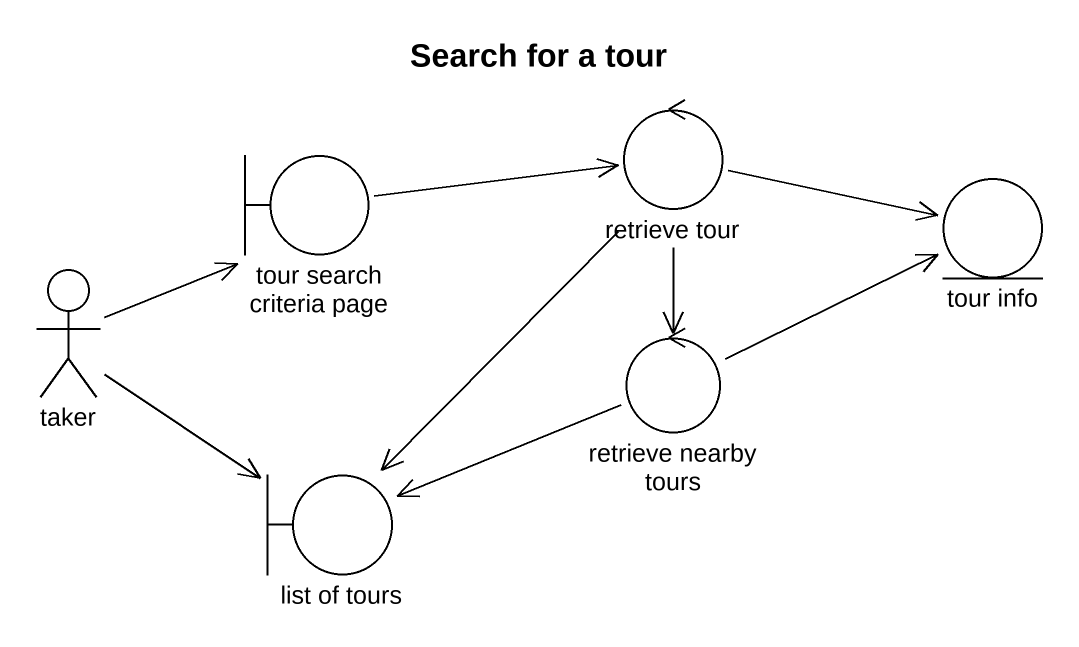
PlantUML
@startuml
title Search for a tour
boundary "tour search criteria page" as tour_search_criteria_page
control "retrieve tour" as retrieve_tour
entity "tour info" as tour_info
actor taker
control "retrieve nearby tours" as retrieve_nearby_tours
boundary "list of tours" as list_of_tours
tour_search_criteria_page -right-> retrieve_tour
retrieve_tour -right-> tour_info
retrieve_tour --> retrieve_nearby_tours
retrieve_tour --> list_of_tours
taker -right-> tour_search_criteria_page
taker -right-> list_of_tours
retrieve_nearby_tours -right-> tour_info
retrieve_nearby_tours -left-> list_of_tours
@enduml
